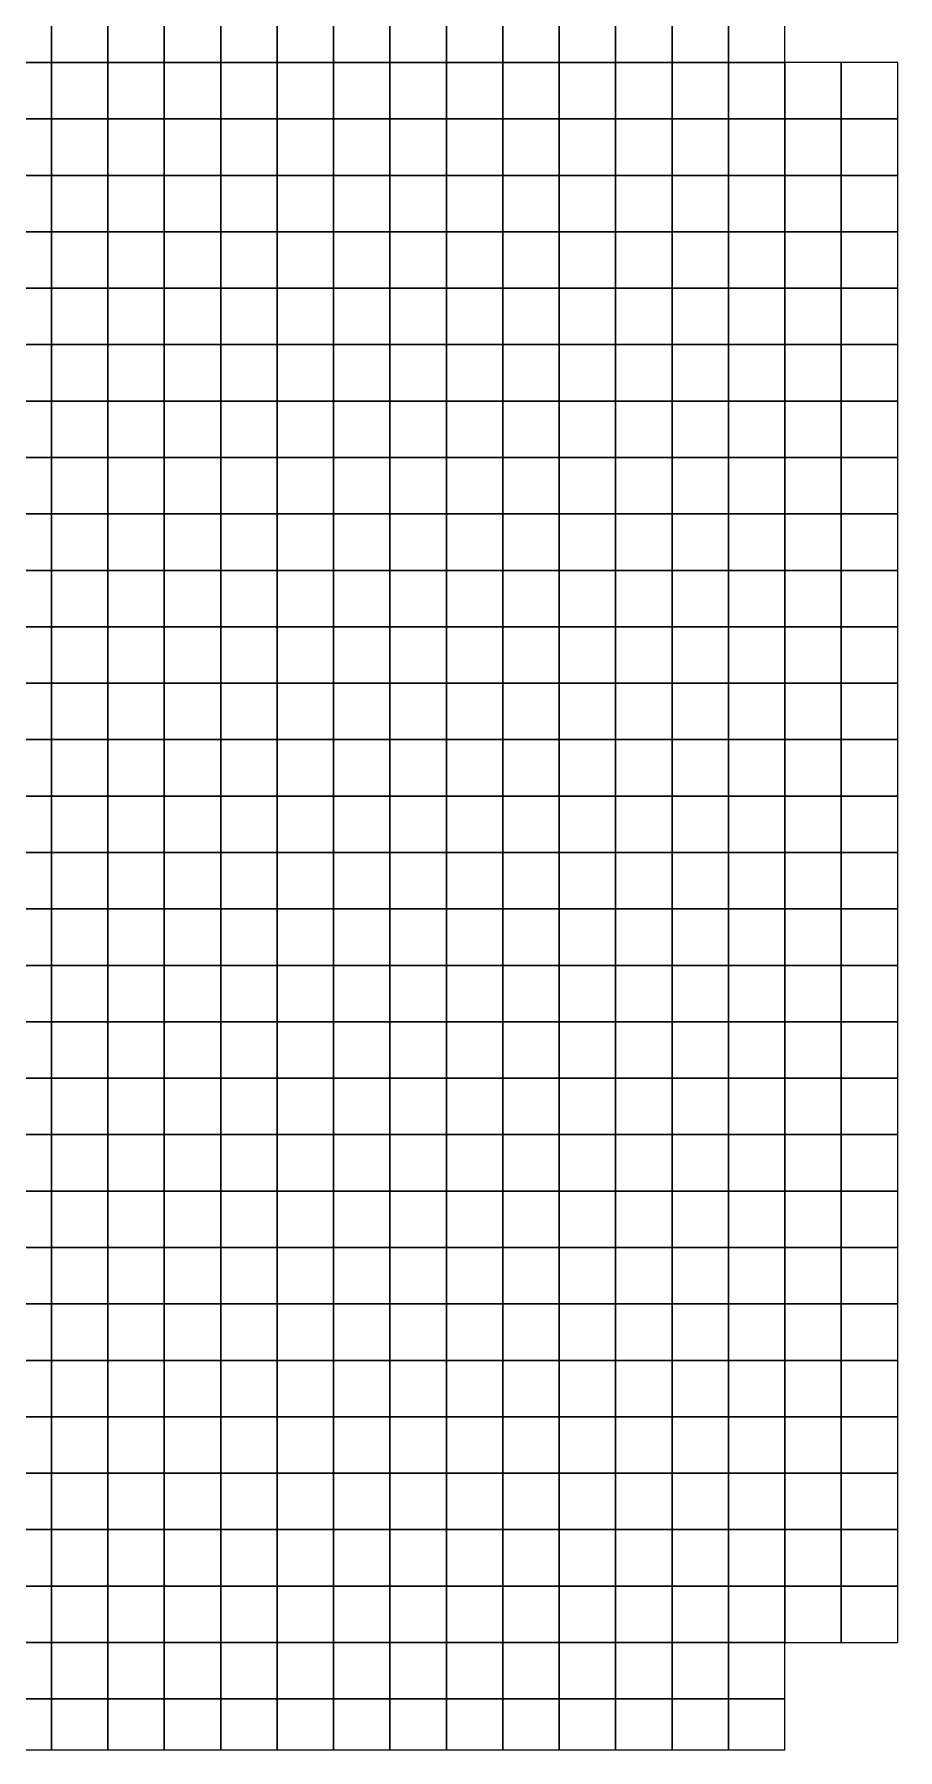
# Model space of a CAD drawing. Extents: x -2.8 to 74.5, y -0.2 to 18.4.
# Drawn here: x 33.11 to 36.17, y -0.18 to 5.9 of the extents above; entities that cross this region are included whole.
import ezdxf

# ---------------------------------------------------------------- set-up
doc = ezdxf.new("R2010")
doc.units = 0
doc.header["$MEASUREMENT"] = 0
doc.layers.add('layer_elements', color=7, linetype='Continuous')

msp = doc.modelspace()

# ---------------------------------------------------------------- linework, layer by layer
at = {"layer": 'layer_elements', "color": 171, "true_color": 0x8080ff}
for points in [[(32.97, 5.8), (33.17, 5.8), (33.17, 6), (32.97, 6)], [(33.17, 5.8), (33.37, 5.8), (33.37, 6), (33.17, 6)], [(33.37, 5.8), (33.57, 5.8), (33.57, 6), (33.37, 6)], [(33.57, 5.8), (33.77, 5.8), (33.77, 6), (33.57, 6)], [(33.77, 5.8), (33.97, 5.8), (33.97, 6), (33.77, 6)], [(33.97, 5.8), (34.17, 5.8), (34.17, 6), (33.97, 6)], [(34.17, 5.8), (34.37, 5.8), (34.37, 6), (34.17, 6)], [(34.37, 5.8), (34.57, 5.8), (34.57, 6), (34.37, 6)], [(34.57, 5.8), (34.77, 5.8), (34.77, 6), (34.57, 6)], [(34.77, 5.8), (34.97, 5.8), (34.97, 6), (34.77, 6)], [(34.97, 5.8), (35.17, 5.8), (35.17, 6), (34.97, 6)], [(35.17, 5.8), (35.37, 5.8), (35.37, 6), (35.17, 6)], [(35.37, 5.8), (35.57, 5.8), (35.57, 6), (35.37, 6)], [(35.57, 5.8), (35.77, 5.8), (35.77, 6), (35.57, 6)], [(32.97, 5.6), (33.17, 5.6), (33.17, 5.8), (32.97, 5.8)], [(33.17, 5.6), (33.37, 5.6), (33.37, 5.8), (33.17, 5.8)], [(33.37, 5.6), (33.57, 5.6), (33.57, 5.8), (33.37, 5.8)], [(33.57, 5.6), (33.77, 5.6), (33.77, 5.8), (33.57, 5.8)], [(33.77, 5.6), (33.97, 5.6), (33.97, 5.8), (33.77, 5.8)], [(33.97, 5.6), (34.17, 5.6), (34.17, 5.8), (33.97, 5.8)], [(34.17, 5.6), (34.37, 5.6), (34.37, 5.8), (34.17, 5.8)], [(34.37, 5.6), (34.57, 5.6), (34.57, 5.8), (34.37, 5.8)], [(34.57, 5.6), (34.77, 5.6), (34.77, 5.8), (34.57, 5.8)], [(34.77, 5.6), (34.97, 5.6), (34.97, 5.8), (34.77, 5.8)], [(34.97, 5.6), (35.17, 5.6), (35.17, 5.8), (34.97, 5.8)], [(35.17, 5.6), (35.37, 5.6), (35.37, 5.8), (35.17, 5.8)], [(35.37, 5.6), (35.57, 5.6), (35.57, 5.8), (35.37, 5.8)], [(35.57, 5.6), (35.77, 5.6), (35.77, 5.8), (35.57, 5.8)], [(35.77, 5.6), (35.97, 5.6), (35.97, 5.8), (35.77, 5.8)], [(35.97, 5.6), (36.17, 5.6), (36.17, 5.8), (35.97, 5.8)], [(32.97, 5.4), (33.17, 5.4), (33.17, 5.6), (32.97, 5.6)], [(33.17, 5.4), (33.37, 5.4), (33.37, 5.6), (33.17, 5.6)], [(33.37, 5.4), (33.57, 5.4), (33.57, 5.6), (33.37, 5.6)], [(33.57, 5.4), (33.77, 5.4), (33.77, 5.6), (33.57, 5.6)], [(33.77, 5.4), (33.97, 5.4), (33.97, 5.6), (33.77, 5.6)], [(33.97, 5.4), (34.17, 5.4), (34.17, 5.6), (33.97, 5.6)], [(34.17, 5.4), (34.37, 5.4), (34.37, 5.6), (34.17, 5.6)], [(34.37, 5.4), (34.57, 5.4), (34.57, 5.6), (34.37, 5.6)], [(34.57, 5.4), (34.77, 5.4), (34.77, 5.6), (34.57, 5.6)], [(34.77, 5.4), (34.97, 5.4), (34.97, 5.6), (34.77, 5.6)], [(34.97, 5.4), (35.17, 5.4), (35.17, 5.6), (34.97, 5.6)], [(35.17, 5.4), (35.37, 5.4), (35.37, 5.6), (35.17, 5.6)], [(35.37, 5.4), (35.57, 5.4), (35.57, 5.6), (35.37, 5.6)], [(35.57, 5.4), (35.77, 5.4), (35.77, 5.6), (35.57, 5.6)], [(35.77, 5.4), (35.97, 5.4), (35.97, 5.6), (35.77, 5.6)], [(35.97, 5.4), (36.17, 5.4), (36.17, 5.6), (35.97, 5.6)], [(32.97, 5.2), (33.17, 5.2), (33.17, 5.4), (32.97, 5.4)], [(33.17, 5.2), (33.37, 5.2), (33.37, 5.4), (33.17, 5.4)], [(33.37, 5.2), (33.57, 5.2), (33.57, 5.4), (33.37, 5.4)], [(33.57, 5.2), (33.77, 5.2), (33.77, 5.4), (33.57, 5.4)], [(33.77, 5.2), (33.97, 5.2), (33.97, 5.4), (33.77, 5.4)], [(33.97, 5.2), (34.17, 5.2), (34.17, 5.4), (33.97, 5.4)], [(34.17, 5.2), (34.37, 5.2), (34.37, 5.4), (34.17, 5.4)], [(34.37, 5.2), (34.57, 5.2), (34.57, 5.4), (34.37, 5.4)], [(34.57, 5.2), (34.77, 5.2), (34.77, 5.4), (34.57, 5.4)], [(34.77, 5.2), (34.97, 5.2), (34.97, 5.4), (34.77, 5.4)], [(34.97, 5.2), (35.17, 5.2), (35.17, 5.4), (34.97, 5.4)], [(35.17, 5.2), (35.37, 5.2), (35.37, 5.4), (35.17, 5.4)], [(35.37, 5.2), (35.57, 5.2), (35.57, 5.4), (35.37, 5.4)], [(35.57, 5.2), (35.77, 5.2), (35.77, 5.4), (35.57, 5.4)], [(35.77, 5.2), (35.97, 5.2), (35.97, 5.4), (35.77, 5.4)], [(35.97, 5.2), (36.17, 5.2), (36.17, 5.4), (35.97, 5.4)], [(32.97, 5), (33.17, 5), (33.17, 5.2), (32.97, 5.2)], [(33.17, 5), (33.37, 5), (33.37, 5.2), (33.17, 5.2)], [(33.37, 5), (33.57, 5), (33.57, 5.2), (33.37, 5.2)], [(33.57, 5), (33.77, 5), (33.77, 5.2), (33.57, 5.2)], [(33.77, 5), (33.97, 5), (33.97, 5.2), (33.77, 5.2)], [(33.97, 5), (34.17, 5), (34.17, 5.2), (33.97, 5.2)], [(34.17, 5), (34.37, 5), (34.37, 5.2), (34.17, 5.2)], [(34.37, 5), (34.57, 5), (34.57, 5.2), (34.37, 5.2)], [(34.57, 5), (34.77, 5), (34.77, 5.2), (34.57, 5.2)], [(34.77, 5), (34.97, 5), (34.97, 5.2), (34.77, 5.2)], [(34.97, 5), (35.17, 5), (35.17, 5.2), (34.97, 5.2)], [(35.17, 5), (35.37, 5), (35.37, 5.2), (35.17, 5.2)], [(35.37, 5), (35.57, 5), (35.57, 5.2), (35.37, 5.2)], [(35.57, 5), (35.77, 5), (35.77, 5.2), (35.57, 5.2)], [(35.77, 5), (35.97, 5), (35.97, 5.2), (35.77, 5.2)], [(35.97, 5), (36.17, 5), (36.17, 5.2), (35.97, 5.2)], [(32.97, 4.8), (33.17, 4.8), (33.17, 5), (32.97, 5)], [(33.17, 4.8), (33.37, 4.8), (33.37, 5), (33.17, 5)], [(33.37, 4.8), (33.57, 4.8), (33.57, 5), (33.37, 5)], [(33.57, 4.8), (33.77, 4.8), (33.77, 5), (33.57, 5)], [(33.77, 4.8), (33.97, 4.8), (33.97, 5), (33.77, 5)], [(33.97, 4.8), (34.17, 4.8), (34.17, 5), (33.97, 5)], [(34.17, 4.8), (34.37, 4.8), (34.37, 5), (34.17, 5)], [(34.37, 4.8), (34.57, 4.8), (34.57, 5), (34.37, 5)], [(34.57, 4.8), (34.77, 4.8), (34.77, 5), (34.57, 5)], [(34.77, 4.8), (34.97, 4.8), (34.97, 5), (34.77, 5)], [(34.97, 4.8), (35.17, 4.8), (35.17, 5), (34.97, 5)], [(35.17, 4.8), (35.37, 4.8), (35.37, 5), (35.17, 5)], [(35.37, 4.8), (35.57, 4.8), (35.57, 5), (35.37, 5)], [(35.57, 4.8), (35.77, 4.8), (35.77, 5), (35.57, 5)], [(35.77, 4.8), (35.97, 4.8), (35.97, 5), (35.77, 5)], [(35.97, 4.8), (36.17, 4.8), (36.17, 5), (35.97, 5)], [(32.97, 4.6), (33.17, 4.6), (33.17, 4.8), (32.97, 4.8)], [(33.17, 4.6), (33.37, 4.6), (33.37, 4.8), (33.17, 4.8)], [(33.37, 4.6), (33.57, 4.6), (33.57, 4.8), (33.37, 4.8)], [(33.57, 4.6), (33.77, 4.6), (33.77, 4.8), (33.57, 4.8)], [(33.77, 4.6), (33.97, 4.6), (33.97, 4.8), (33.77, 4.8)], [(33.97, 4.6), (34.17, 4.6), (34.17, 4.8), (33.97, 4.8)], [(34.17, 4.6), (34.37, 4.6), (34.37, 4.8), (34.17, 4.8)], [(34.37, 4.6), (34.57, 4.6), (34.57, 4.8), (34.37, 4.8)], [(34.57, 4.6), (34.77, 4.6), (34.77, 4.8), (34.57, 4.8)], [(34.77, 4.6), (34.97, 4.6), (34.97, 4.8), (34.77, 4.8)], [(34.97, 4.6), (35.17, 4.6), (35.17, 4.8), (34.97, 4.8)], [(35.17, 4.6), (35.37, 4.6), (35.37, 4.8), (35.17, 4.8)], [(35.37, 4.6), (35.57, 4.6), (35.57, 4.8), (35.37, 4.8)], [(35.57, 4.6), (35.77, 4.6), (35.77, 4.8), (35.57, 4.8)], [(35.77, 4.6), (35.97, 4.6), (35.97, 4.8), (35.77, 4.8)], [(35.97, 4.6), (36.17, 4.6), (36.17, 4.8), (35.97, 4.8)], [(32.97, 4.4), (33.17, 4.4), (33.17, 4.6), (32.97, 4.6)], [(33.17, 4.4), (33.37, 4.4), (33.37, 4.6), (33.17, 4.6)], [(33.37, 4.4), (33.57, 4.4), (33.57, 4.6), (33.37, 4.6)], [(33.57, 4.4), (33.77, 4.4), (33.77, 4.6), (33.57, 4.6)], [(33.77, 4.4), (33.97, 4.4), (33.97, 4.6), (33.77, 4.6)], [(33.97, 4.4), (34.17, 4.4), (34.17, 4.6), (33.97, 4.6)], [(34.17, 4.4), (34.37, 4.4), (34.37, 4.6), (34.17, 4.6)], [(34.37, 4.4), (34.57, 4.4), (34.57, 4.6), (34.37, 4.6)], [(34.57, 4.4), (34.77, 4.4), (34.77, 4.6), (34.57, 4.6)], [(34.77, 4.4), (34.97, 4.4), (34.97, 4.6), (34.77, 4.6)], [(34.97, 4.4), (35.17, 4.4), (35.17, 4.6), (34.97, 4.6)], [(35.17, 4.4), (35.37, 4.4), (35.37, 4.6), (35.17, 4.6)], [(35.37, 4.4), (35.57, 4.4), (35.57, 4.6), (35.37, 4.6)], [(35.57, 4.4), (35.77, 4.4), (35.77, 4.6), (35.57, 4.6)], [(35.77, 4.4), (35.97, 4.4), (35.97, 4.6), (35.77, 4.6)], [(35.97, 4.4), (36.17, 4.4), (36.17, 4.6), (35.97, 4.6)], [(32.97, 4.2), (33.17, 4.2), (33.17, 4.4), (32.97, 4.4)], [(33.17, 4.2), (33.37, 4.2), (33.37, 4.4), (33.17, 4.4)], [(33.37, 4.2), (33.57, 4.2), (33.57, 4.4), (33.37, 4.4)], [(33.57, 4.2), (33.77, 4.2), (33.77, 4.4), (33.57, 4.4)], [(33.77, 4.2), (33.97, 4.2), (33.97, 4.4), (33.77, 4.4)], [(33.97, 4.2), (34.17, 4.2), (34.17, 4.4), (33.97, 4.4)], [(34.17, 4.2), (34.37, 4.2), (34.37, 4.4), (34.17, 4.4)], [(34.37, 4.2), (34.57, 4.2), (34.57, 4.4), (34.37, 4.4)], [(34.57, 4.2), (34.77, 4.2), (34.77, 4.4), (34.57, 4.4)], [(34.77, 4.2), (34.97, 4.2), (34.97, 4.4), (34.77, 4.4)], [(34.97, 4.2), (35.17, 4.2), (35.17, 4.4), (34.97, 4.4)], [(35.17, 4.2), (35.37, 4.2), (35.37, 4.4), (35.17, 4.4)], [(35.37, 4.2), (35.57, 4.2), (35.57, 4.4), (35.37, 4.4)], [(35.57, 4.2), (35.77, 4.2), (35.77, 4.4), (35.57, 4.4)], [(35.77, 4.2), (35.97, 4.2), (35.97, 4.4), (35.77, 4.4)], [(35.97, 4.2), (36.17, 4.2), (36.17, 4.4), (35.97, 4.4)], [(32.97, 4), (33.17, 4), (33.17, 4.2), (32.97, 4.2)], [(33.17, 4), (33.37, 4), (33.37, 4.2), (33.17, 4.2)], [(33.37, 4), (33.57, 4), (33.57, 4.2), (33.37, 4.2)], [(33.57, 4), (33.77, 4), (33.77, 4.2), (33.57, 4.2)], [(33.77, 4), (33.97, 4), (33.97, 4.2), (33.77, 4.2)], [(33.97, 4), (34.17, 4), (34.17, 4.2), (33.97, 4.2)], [(34.17, 4), (34.37, 4), (34.37, 4.2), (34.17, 4.2)], [(34.37, 4), (34.57, 4), (34.57, 4.2), (34.37, 4.2)], [(34.57, 4), (34.77, 4), (34.77, 4.2), (34.57, 4.2)], [(34.77, 4), (34.97, 4), (34.97, 4.2), (34.77, 4.2)], [(34.97, 4), (35.17, 4), (35.17, 4.2), (34.97, 4.2)], [(35.17, 4), (35.37, 4), (35.37, 4.2), (35.17, 4.2)], [(35.37, 4), (35.57, 4), (35.57, 4.2), (35.37, 4.2)], [(35.57, 4), (35.77, 4), (35.77, 4.2), (35.57, 4.2)], [(35.77, 4), (35.97, 4), (35.97, 4.2), (35.77, 4.2)], [(35.97, 4), (36.17, 4), (36.17, 4.2), (35.97, 4.2)], [(32.97, 3.8), (33.17, 3.8), (33.17, 4), (32.97, 4)], [(33.17, 3.8), (33.37, 3.8), (33.37, 4), (33.17, 4)], [(33.37, 3.8), (33.57, 3.8), (33.57, 4), (33.37, 4)], [(33.57, 3.8), (33.77, 3.8), (33.77, 4), (33.57, 4)], [(33.77, 3.8), (33.97, 3.8), (33.97, 4), (33.77, 4)], [(33.97, 3.8), (34.17, 3.8), (34.17, 4), (33.97, 4)], [(34.17, 3.8), (34.37, 3.8), (34.37, 4), (34.17, 4)], [(34.37, 3.8), (34.57, 3.8), (34.57, 4), (34.37, 4)], [(34.57, 3.8), (34.77, 3.8), (34.77, 4), (34.57, 4)], [(34.77, 3.8), (34.97, 3.8), (34.97, 4), (34.77, 4)], [(34.97, 3.8), (35.17, 3.8), (35.17, 4), (34.97, 4)], [(35.17, 3.8), (35.37, 3.8), (35.37, 4), (35.17, 4)], [(35.37, 3.8), (35.57, 3.8), (35.57, 4), (35.37, 4)], [(35.57, 3.8), (35.77, 3.8), (35.77, 4), (35.57, 4)], [(35.77, 3.8), (35.97, 3.8), (35.97, 4), (35.77, 4)], [(35.97, 3.8), (36.17, 3.8), (36.17, 4), (35.97, 4)], [(32.97, 3.6), (33.17, 3.6), (33.17, 3.8), (32.97, 3.8)], [(33.17, 3.6), (33.37, 3.6), (33.37, 3.8), (33.17, 3.8)], [(33.37, 3.6), (33.57, 3.6), (33.57, 3.8), (33.37, 3.8)], [(33.57, 3.6), (33.77, 3.6), (33.77, 3.8), (33.57, 3.8)], [(33.77, 3.6), (33.97, 3.6), (33.97, 3.8), (33.77, 3.8)], [(33.97, 3.6), (34.17, 3.6), (34.17, 3.8), (33.97, 3.8)], [(34.17, 3.6), (34.37, 3.6), (34.37, 3.8), (34.17, 3.8)], [(34.37, 3.6), (34.57, 3.6), (34.57, 3.8), (34.37, 3.8)], [(34.57, 3.6), (34.77, 3.6), (34.77, 3.8), (34.57, 3.8)], [(34.77, 3.6), (34.97, 3.6), (34.97, 3.8), (34.77, 3.8)], [(34.97, 3.6), (35.17, 3.6), (35.17, 3.8), (34.97, 3.8)], [(35.17, 3.6), (35.37, 3.6), (35.37, 3.8), (35.17, 3.8)], [(35.37, 3.6), (35.57, 3.6), (35.57, 3.8), (35.37, 3.8)], [(35.57, 3.6), (35.77, 3.6), (35.77, 3.8), (35.57, 3.8)], [(35.77, 3.6), (35.97, 3.6), (35.97, 3.8), (35.77, 3.8)], [(35.97, 3.6), (36.17, 3.6), (36.17, 3.8), (35.97, 3.8)], [(32.97, 3.4), (33.17, 3.4), (33.17, 3.6), (32.97, 3.6)], [(33.17, 3.4), (33.37, 3.4), (33.37, 3.6), (33.17, 3.6)], [(33.37, 3.4), (33.57, 3.4), (33.57, 3.6), (33.37, 3.6)], [(33.57, 3.4), (33.77, 3.4), (33.77, 3.6), (33.57, 3.6)], [(33.77, 3.4), (33.97, 3.4), (33.97, 3.6), (33.77, 3.6)], [(33.97, 3.4), (34.17, 3.4), (34.17, 3.6), (33.97, 3.6)], [(34.17, 3.4), (34.37, 3.4), (34.37, 3.6), (34.17, 3.6)], [(34.37, 3.4), (34.57, 3.4), (34.57, 3.6), (34.37, 3.6)], [(34.57, 3.4), (34.77, 3.4), (34.77, 3.6), (34.57, 3.6)], [(34.77, 3.4), (34.97, 3.4), (34.97, 3.6), (34.77, 3.6)], [(34.97, 3.4), (35.17, 3.4), (35.17, 3.6), (34.97, 3.6)], [(35.17, 3.4), (35.37, 3.4), (35.37, 3.6), (35.17, 3.6)], [(35.37, 3.4), (35.57, 3.4), (35.57, 3.6), (35.37, 3.6)], [(35.57, 3.4), (35.77, 3.4), (35.77, 3.6), (35.57, 3.6)], [(35.77, 3.4), (35.97, 3.4), (35.97, 3.6), (35.77, 3.6)], [(35.97, 3.4), (36.17, 3.4), (36.17, 3.6), (35.97, 3.6)], [(32.97, 3.2), (33.17, 3.2), (33.17, 3.4), (32.97, 3.4)], [(33.17, 3.2), (33.37, 3.2), (33.37, 3.4), (33.17, 3.4)], [(33.37, 3.2), (33.57, 3.2), (33.57, 3.4), (33.37, 3.4)], [(33.57, 3.2), (33.77, 3.2), (33.77, 3.4), (33.57, 3.4)], [(33.77, 3.2), (33.97, 3.2), (33.97, 3.4), (33.77, 3.4)], [(33.97, 3.2), (34.17, 3.2), (34.17, 3.4), (33.97, 3.4)], [(34.17, 3.2), (34.37, 3.2), (34.37, 3.4), (34.17, 3.4)], [(34.37, 3.2), (34.57, 3.2), (34.57, 3.4), (34.37, 3.4)], [(34.57, 3.2), (34.77, 3.2), (34.77, 3.4), (34.57, 3.4)], [(34.77, 3.2), (34.97, 3.2), (34.97, 3.4), (34.77, 3.4)], [(34.97, 3.2), (35.17, 3.2), (35.17, 3.4), (34.97, 3.4)], [(35.17, 3.2), (35.37, 3.2), (35.37, 3.4), (35.17, 3.4)], [(35.37, 3.2), (35.57, 3.2), (35.57, 3.4), (35.37, 3.4)], [(35.57, 3.2), (35.77, 3.2), (35.77, 3.4), (35.57, 3.4)], [(35.77, 3.2), (35.97, 3.2), (35.97, 3.4), (35.77, 3.4)], [(35.97, 3.2), (36.17, 3.2), (36.17, 3.4), (35.97, 3.4)], [(32.97, 3), (33.17, 3), (33.17, 3.2), (32.97, 3.2)], [(33.17, 3), (33.37, 3), (33.37, 3.2), (33.17, 3.2)], [(33.37, 3), (33.57, 3), (33.57, 3.2), (33.37, 3.2)], [(33.57, 3), (33.77, 3), (33.77, 3.2), (33.57, 3.2)], [(33.77, 3), (33.97, 3), (33.97, 3.2), (33.77, 3.2)], [(33.97, 3), (34.17, 3), (34.17, 3.2), (33.97, 3.2)], [(34.17, 3), (34.37, 3), (34.37, 3.2), (34.17, 3.2)], [(34.37, 3), (34.57, 3), (34.57, 3.2), (34.37, 3.2)], [(34.57, 3), (34.77, 3), (34.77, 3.2), (34.57, 3.2)], [(34.77, 3), (34.97, 3), (34.97, 3.2), (34.77, 3.2)], [(34.97, 3), (35.17, 3), (35.17, 3.2), (34.97, 3.2)], [(35.17, 3), (35.37, 3), (35.37, 3.2), (35.17, 3.2)], [(35.37, 3), (35.57, 3), (35.57, 3.2), (35.37, 3.2)], [(35.57, 3), (35.77, 3), (35.77, 3.2), (35.57, 3.2)], [(35.77, 3), (35.97, 3), (35.97, 3.2), (35.77, 3.2)], [(35.97, 3), (36.17, 3), (36.17, 3.2), (35.97, 3.2)], [(32.97, 2.8), (33.17, 2.8), (33.17, 3), (32.97, 3)], [(33.17, 2.8), (33.37, 2.8), (33.37, 3), (33.17, 3)], [(33.37, 2.8), (33.57, 2.8), (33.57, 3), (33.37, 3)], [(33.57, 2.8), (33.77, 2.8), (33.77, 3), (33.57, 3)], [(33.77, 2.8), (33.97, 2.8), (33.97, 3), (33.77, 3)], [(33.97, 2.8), (34.17, 2.8), (34.17, 3), (33.97, 3)], [(34.17, 2.8), (34.37, 2.8), (34.37, 3), (34.17, 3)], [(34.37, 2.8), (34.57, 2.8), (34.57, 3), (34.37, 3)], [(34.57, 2.8), (34.77, 2.8), (34.77, 3), (34.57, 3)], [(34.77, 2.8), (34.97, 2.8), (34.97, 3), (34.77, 3)], [(34.97, 2.8), (35.17, 2.8), (35.17, 3), (34.97, 3)], [(35.17, 2.8), (35.37, 2.8), (35.37, 3), (35.17, 3)], [(35.37, 2.8), (35.57, 2.8), (35.57, 3), (35.37, 3)], [(35.57, 2.8), (35.77, 2.8), (35.77, 3), (35.57, 3)], [(35.77, 2.8), (35.97, 2.8), (35.97, 3), (35.77, 3)], [(35.97, 2.8), (36.17, 2.8), (36.17, 3), (35.97, 3)], [(32.97, 2.6), (33.17, 2.6), (33.17, 2.8), (32.97, 2.8)], [(33.17, 2.6), (33.37, 2.6), (33.37, 2.8), (33.17, 2.8)], [(33.37, 2.6), (33.57, 2.6), (33.57, 2.8), (33.37, 2.8)], [(33.57, 2.6), (33.77, 2.6), (33.77, 2.8), (33.57, 2.8)], [(33.77, 2.6), (33.97, 2.6), (33.97, 2.8), (33.77, 2.8)], [(33.97, 2.6), (34.17, 2.6), (34.17, 2.8), (33.97, 2.8)], [(34.17, 2.6), (34.37, 2.6), (34.37, 2.8), (34.17, 2.8)], [(34.37, 2.6), (34.57, 2.6), (34.57, 2.8), (34.37, 2.8)], [(34.57, 2.6), (34.77, 2.6), (34.77, 2.8), (34.57, 2.8)], [(34.77, 2.6), (34.97, 2.6), (34.97, 2.8), (34.77, 2.8)], [(34.97, 2.6), (35.17, 2.6), (35.17, 2.8), (34.97, 2.8)], [(35.17, 2.6), (35.37, 2.6), (35.37, 2.8), (35.17, 2.8)], [(35.37, 2.6), (35.57, 2.6), (35.57, 2.8), (35.37, 2.8)], [(35.57, 2.6), (35.77, 2.6), (35.77, 2.8), (35.57, 2.8)], [(35.77, 2.6), (35.97, 2.6), (35.97, 2.8), (35.77, 2.8)], [(35.97, 2.6), (36.17, 2.6), (36.17, 2.8), (35.97, 2.8)], [(32.97, 2.4), (33.17, 2.4), (33.17, 2.6), (32.97, 2.6)], [(33.17, 2.4), (33.37, 2.4), (33.37, 2.6), (33.17, 2.6)], [(33.37, 2.4), (33.57, 2.4), (33.57, 2.6), (33.37, 2.6)], [(33.57, 2.4), (33.77, 2.4), (33.77, 2.6), (33.57, 2.6)], [(33.77, 2.4), (33.97, 2.4), (33.97, 2.6), (33.77, 2.6)], [(33.97, 2.4), (34.17, 2.4), (34.17, 2.6), (33.97, 2.6)], [(34.17, 2.4), (34.37, 2.4), (34.37, 2.6), (34.17, 2.6)], [(34.37, 2.4), (34.57, 2.4), (34.57, 2.6), (34.37, 2.6)], [(34.57, 2.4), (34.77, 2.4), (34.77, 2.6), (34.57, 2.6)], [(34.77, 2.4), (34.97, 2.4), (34.97, 2.6), (34.77, 2.6)], [(34.97, 2.4), (35.17, 2.4), (35.17, 2.6), (34.97, 2.6)], [(35.17, 2.4), (35.37, 2.4), (35.37, 2.6), (35.17, 2.6)], [(35.37, 2.4), (35.57, 2.4), (35.57, 2.6), (35.37, 2.6)], [(35.57, 2.4), (35.77, 2.4), (35.77, 2.6), (35.57, 2.6)], [(35.77, 2.4), (35.97, 2.4), (35.97, 2.6), (35.77, 2.6)], [(35.97, 2.4), (36.17, 2.4), (36.17, 2.6), (35.97, 2.6)], [(32.97, 2.2), (33.17, 2.2), (33.17, 2.4), (32.97, 2.4)], [(33.17, 2.2), (33.37, 2.2), (33.37, 2.4), (33.17, 2.4)], [(33.37, 2.2), (33.57, 2.2), (33.57, 2.4), (33.37, 2.4)], [(33.57, 2.2), (33.77, 2.2), (33.77, 2.4), (33.57, 2.4)], [(33.77, 2.2), (33.97, 2.2), (33.97, 2.4), (33.77, 2.4)], [(33.97, 2.2), (34.17, 2.2), (34.17, 2.4), (33.97, 2.4)], [(34.17, 2.2), (34.37, 2.2), (34.37, 2.4), (34.17, 2.4)], [(34.37, 2.2), (34.57, 2.2), (34.57, 2.4), (34.37, 2.4)], [(34.57, 2.2), (34.77, 2.2), (34.77, 2.4), (34.57, 2.4)], [(34.77, 2.2), (34.97, 2.2), (34.97, 2.4), (34.77, 2.4)], [(34.97, 2.2), (35.17, 2.2), (35.17, 2.4), (34.97, 2.4)], [(35.17, 2.2), (35.37, 2.2), (35.37, 2.4), (35.17, 2.4)], [(35.37, 2.2), (35.57, 2.2), (35.57, 2.4), (35.37, 2.4)], [(35.57, 2.2), (35.77, 2.2), (35.77, 2.4), (35.57, 2.4)], [(35.77, 2.2), (35.97, 2.2), (35.97, 2.4), (35.77, 2.4)], [(35.97, 2.2), (36.17, 2.2), (36.17, 2.4), (35.97, 2.4)], [(32.97, 2), (33.17, 2), (33.17, 2.2), (32.97, 2.2)], [(33.17, 2), (33.37, 2), (33.37, 2.2), (33.17, 2.2)], [(33.37, 2), (33.57, 2), (33.57, 2.2), (33.37, 2.2)], [(33.57, 2), (33.77, 2), (33.77, 2.2), (33.57, 2.2)], [(33.77, 2), (33.97, 2), (33.97, 2.2), (33.77, 2.2)], [(33.97, 2), (34.17, 2), (34.17, 2.2), (33.97, 2.2)], [(34.17, 2), (34.37, 2), (34.37, 2.2), (34.17, 2.2)], [(34.37, 2), (34.57, 2), (34.57, 2.2), (34.37, 2.2)], [(34.57, 2), (34.77, 2), (34.77, 2.2), (34.57, 2.2)], [(34.77, 2), (34.97, 2), (34.97, 2.2), (34.77, 2.2)], [(34.97, 2), (35.17, 2), (35.17, 2.2), (34.97, 2.2)], [(35.17, 2), (35.37, 2), (35.37, 2.2), (35.17, 2.2)], [(35.37, 2), (35.57, 2), (35.57, 2.2), (35.37, 2.2)], [(35.57, 2), (35.77, 2), (35.77, 2.2), (35.57, 2.2)], [(35.77, 2), (35.97, 2), (35.97, 2.2), (35.77, 2.2)], [(35.97, 2), (36.17, 2), (36.17, 2.2), (35.97, 2.2)], [(32.97, 1.8), (33.17, 1.8), (33.17, 2), (32.97, 2)], [(33.17, 1.8), (33.37, 1.8), (33.37, 2), (33.17, 2)], [(33.37, 1.8), (33.57, 1.8), (33.57, 2), (33.37, 2)], [(33.57, 1.8), (33.77, 1.8), (33.77, 2), (33.57, 2)], [(33.77, 1.8), (33.97, 1.8), (33.97, 2), (33.77, 2)], [(33.97, 1.8), (34.17, 1.8), (34.17, 2), (33.97, 2)], [(34.17, 1.8), (34.37, 1.8), (34.37, 2), (34.17, 2)], [(34.37, 1.8), (34.57, 1.8), (34.57, 2), (34.37, 2)], [(34.57, 1.8), (34.77, 1.8), (34.77, 2), (34.57, 2)], [(34.77, 1.8), (34.97, 1.8), (34.97, 2), (34.77, 2)], [(34.97, 1.8), (35.17, 1.8), (35.17, 2), (34.97, 2)], [(35.17, 1.8), (35.37, 1.8), (35.37, 2), (35.17, 2)], [(35.37, 1.8), (35.57, 1.8), (35.57, 2), (35.37, 2)], [(35.57, 1.8), (35.77, 1.8), (35.77, 2), (35.57, 2)], [(35.77, 1.8), (35.97, 1.8), (35.97, 2), (35.77, 2)], [(35.97, 1.8), (36.17, 1.8), (36.17, 2), (35.97, 2)], [(32.97, 1.6), (33.17, 1.6), (33.17, 1.8), (32.97, 1.8)], [(33.17, 1.6), (33.37, 1.6), (33.37, 1.8), (33.17, 1.8)], [(33.37, 1.6), (33.57, 1.6), (33.57, 1.8), (33.37, 1.8)], [(33.57, 1.6), (33.77, 1.6), (33.77, 1.8), (33.57, 1.8)], [(33.77, 1.6), (33.97, 1.6), (33.97, 1.8), (33.77, 1.8)], [(33.97, 1.6), (34.17, 1.6), (34.17, 1.8), (33.97, 1.8)], [(34.17, 1.6), (34.37, 1.6), (34.37, 1.8), (34.17, 1.8)], [(34.37, 1.6), (34.57, 1.6), (34.57, 1.8), (34.37, 1.8)], [(34.57, 1.6), (34.77, 1.6), (34.77, 1.8), (34.57, 1.8)], [(34.77, 1.6), (34.97, 1.6), (34.97, 1.8), (34.77, 1.8)], [(34.97, 1.6), (35.17, 1.6), (35.17, 1.8), (34.97, 1.8)], [(35.17, 1.6), (35.37, 1.6), (35.37, 1.8), (35.17, 1.8)], [(35.37, 1.6), (35.57, 1.6), (35.57, 1.8), (35.37, 1.8)], [(35.57, 1.6), (35.77, 1.6), (35.77, 1.8), (35.57, 1.8)], [(35.77, 1.6), (35.97, 1.6), (35.97, 1.8), (35.77, 1.8)], [(35.97, 1.6), (36.17, 1.6), (36.17, 1.8), (35.97, 1.8)], [(32.97, 1.4), (33.17, 1.4), (33.17, 1.6), (32.97, 1.6)], [(33.17, 1.4), (33.37, 1.4), (33.37, 1.6), (33.17, 1.6)], [(33.37, 1.4), (33.57, 1.4), (33.57, 1.6), (33.37, 1.6)], [(33.57, 1.4), (33.77, 1.4), (33.77, 1.6), (33.57, 1.6)], [(33.77, 1.4), (33.97, 1.4), (33.97, 1.6), (33.77, 1.6)], [(33.97, 1.4), (34.17, 1.4), (34.17, 1.6), (33.97, 1.6)], [(34.17, 1.4), (34.37, 1.4), (34.37, 1.6), (34.17, 1.6)], [(34.37, 1.4), (34.57, 1.4), (34.57, 1.6), (34.37, 1.6)], [(34.57, 1.4), (34.77, 1.4), (34.77, 1.6), (34.57, 1.6)], [(34.77, 1.4), (34.97, 1.4), (34.97, 1.6), (34.77, 1.6)], [(34.97, 1.4), (35.17, 1.4), (35.17, 1.6), (34.97, 1.6)], [(35.17, 1.4), (35.37, 1.4), (35.37, 1.6), (35.17, 1.6)], [(35.37, 1.4), (35.57, 1.4), (35.57, 1.6), (35.37, 1.6)], [(35.57, 1.4), (35.77, 1.4), (35.77, 1.6), (35.57, 1.6)], [(35.77, 1.4), (35.97, 1.4), (35.97, 1.6), (35.77, 1.6)], [(35.97, 1.4), (36.17, 1.4), (36.17, 1.6), (35.97, 1.6)], [(32.97, 1.2), (33.17, 1.2), (33.17, 1.4), (32.97, 1.4)], [(33.17, 1.2), (33.37, 1.2), (33.37, 1.4), (33.17, 1.4)], [(33.37, 1.2), (33.57, 1.2), (33.57, 1.4), (33.37, 1.4)], [(33.57, 1.2), (33.77, 1.2), (33.77, 1.4), (33.57, 1.4)], [(33.77, 1.2), (33.97, 1.2), (33.97, 1.4), (33.77, 1.4)], [(33.97, 1.2), (34.17, 1.2), (34.17, 1.4), (33.97, 1.4)], [(34.17, 1.2), (34.37, 1.2), (34.37, 1.4), (34.17, 1.4)], [(34.37, 1.2), (34.57, 1.2), (34.57, 1.4), (34.37, 1.4)], [(34.57, 1.2), (34.77, 1.2), (34.77, 1.4), (34.57, 1.4)], [(34.77, 1.2), (34.97, 1.2), (34.97, 1.4), (34.77, 1.4)], [(34.97, 1.2), (35.17, 1.2), (35.17, 1.4), (34.97, 1.4)], [(35.17, 1.2), (35.37, 1.2), (35.37, 1.4), (35.17, 1.4)], [(35.37, 1.2), (35.57, 1.2), (35.57, 1.4), (35.37, 1.4)], [(35.57, 1.2), (35.77, 1.2), (35.77, 1.4), (35.57, 1.4)], [(35.77, 1.2), (35.97, 1.2), (35.97, 1.4), (35.77, 1.4)], [(35.97, 1.2), (36.17, 1.2), (36.17, 1.4), (35.97, 1.4)], [(32.97, 1), (33.17, 1), (33.17, 1.2), (32.97, 1.2)], [(33.17, 1), (33.37, 1), (33.37, 1.2), (33.17, 1.2)], [(33.37, 1), (33.57, 1), (33.57, 1.2), (33.37, 1.2)], [(33.57, 1), (33.77, 1), (33.77, 1.2), (33.57, 1.2)], [(33.77, 1), (33.97, 1), (33.97, 1.2), (33.77, 1.2)], [(33.97, 1), (34.17, 1), (34.17, 1.2), (33.97, 1.2)], [(34.17, 1), (34.37, 1), (34.37, 1.2), (34.17, 1.2)], [(34.37, 1), (34.57, 1), (34.57, 1.2), (34.37, 1.2)], [(34.57, 1), (34.77, 1), (34.77, 1.2), (34.57, 1.2)], [(34.77, 1), (34.97, 1), (34.97, 1.2), (34.77, 1.2)], [(34.97, 1), (35.17, 1), (35.17, 1.2), (34.97, 1.2)], [(35.17, 1), (35.37, 1), (35.37, 1.2), (35.17, 1.2)], [(35.37, 1), (35.57, 1), (35.57, 1.2), (35.37, 1.2)], [(35.57, 1), (35.77, 1), (35.77, 1.2), (35.57, 1.2)], [(35.77, 1), (35.97, 1), (35.97, 1.2), (35.77, 1.2)], [(35.97, 1), (36.17, 1), (36.17, 1.2), (35.97, 1.2)], [(32.97, 0.8), (33.17, 0.8), (33.17, 1), (32.97, 1)], [(33.17, 0.8), (33.37, 0.8), (33.37, 1), (33.17, 1)], [(33.37, 0.8), (33.57, 0.8), (33.57, 1), (33.37, 1)], [(33.57, 0.8), (33.77, 0.8), (33.77, 1), (33.57, 1)], [(33.77, 0.8), (33.97, 0.8), (33.97, 1), (33.77, 1)], [(33.97, 0.8), (34.17, 0.8), (34.17, 1), (33.97, 1)], [(34.17, 0.8), (34.37, 0.8), (34.37, 1), (34.17, 1)], [(34.37, 0.8), (34.57, 0.8), (34.57, 1), (34.37, 1)], [(34.57, 0.8), (34.77, 0.8), (34.77, 1), (34.57, 1)], [(34.77, 0.8), (34.97, 0.8), (34.97, 1), (34.77, 1)], [(34.97, 0.8), (35.17, 0.8), (35.17, 1), (34.97, 1)], [(35.17, 0.8), (35.37, 0.8), (35.37, 1), (35.17, 1)], [(35.37, 0.8), (35.57, 0.8), (35.57, 1), (35.37, 1)], [(35.57, 0.8), (35.77, 0.8), (35.77, 1), (35.57, 1)], [(35.77, 0.8), (35.97, 0.8), (35.97, 1), (35.77, 1)], [(35.97, 0.8), (36.17, 0.8), (36.17, 1), (35.97, 1)], [(32.97, 0.6), (33.17, 0.6), (33.17, 0.8), (32.97, 0.8)], [(33.17, 0.6), (33.37, 0.6), (33.37, 0.8), (33.17, 0.8)], [(33.37, 0.6), (33.57, 0.6), (33.57, 0.8), (33.37, 0.8)], [(33.57, 0.6), (33.77, 0.6), (33.77, 0.8), (33.57, 0.8)], [(33.77, 0.6), (33.97, 0.6), (33.97, 0.8), (33.77, 0.8)], [(33.97, 0.6), (34.17, 0.6), (34.17, 0.8), (33.97, 0.8)], [(34.17, 0.6), (34.37, 0.6), (34.37, 0.8), (34.17, 0.8)], [(34.37, 0.6), (34.57, 0.6), (34.57, 0.8), (34.37, 0.8)], [(34.57, 0.6), (34.77, 0.6), (34.77, 0.8), (34.57, 0.8)], [(34.77, 0.6), (34.97, 0.6), (34.97, 0.8), (34.77, 0.8)], [(34.97, 0.6), (35.17, 0.6), (35.17, 0.8), (34.97, 0.8)], [(35.17, 0.6), (35.37, 0.6), (35.37, 0.8), (35.17, 0.8)], [(35.37, 0.6), (35.57, 0.6), (35.57, 0.8), (35.37, 0.8)], [(35.57, 0.6), (35.77, 0.6), (35.77, 0.8), (35.57, 0.8)], [(35.77, 0.6), (35.97, 0.6), (35.97, 0.8), (35.77, 0.8)], [(35.97, 0.6), (36.17, 0.6), (36.17, 0.8), (35.97, 0.8)], [(32.97, 0.4), (33.17, 0.4), (33.17, 0.6), (32.97, 0.6)], [(33.17, 0.4), (33.37, 0.4), (33.37, 0.6), (33.17, 0.6)], [(33.37, 0.4), (33.57, 0.4), (33.57, 0.6), (33.37, 0.6)], [(33.57, 0.4), (33.77, 0.4), (33.77, 0.6), (33.57, 0.6)], [(33.77, 0.4), (33.97, 0.4), (33.97, 0.6), (33.77, 0.6)], [(33.97, 0.4), (34.17, 0.4), (34.17, 0.6), (33.97, 0.6)], [(34.17, 0.4), (34.37, 0.4), (34.37, 0.6), (34.17, 0.6)], [(34.37, 0.4), (34.57, 0.4), (34.57, 0.6), (34.37, 0.6)], [(34.57, 0.4), (34.77, 0.4), (34.77, 0.6), (34.57, 0.6)], [(34.77, 0.4), (34.97, 0.4), (34.97, 0.6), (34.77, 0.6)], [(34.97, 0.4), (35.17, 0.4), (35.17, 0.6), (34.97, 0.6)], [(35.17, 0.4), (35.37, 0.4), (35.37, 0.6), (35.17, 0.6)], [(35.37, 0.4), (35.57, 0.4), (35.57, 0.6), (35.37, 0.6)], [(35.57, 0.4), (35.77, 0.4), (35.77, 0.6), (35.57, 0.6)], [(35.77, 0.4), (35.97, 0.4), (35.97, 0.6), (35.77, 0.6)], [(35.97, 0.4), (36.17, 0.4), (36.17, 0.6), (35.97, 0.6)], [(32.97, 0.2), (33.17, 0.2), (33.17, 0.4), (32.97, 0.4)], [(33.17, 0.2), (33.37, 0.2), (33.37, 0.4), (33.17, 0.4)], [(33.37, 0.2), (33.57, 0.2), (33.57, 0.4), (33.37, 0.4)], [(33.57, 0.2), (33.77, 0.2), (33.77, 0.4), (33.57, 0.4)], [(33.77, 0.2), (33.97, 0.2), (33.97, 0.4), (33.77, 0.4)], [(33.97, 0.2), (34.17, 0.2), (34.17, 0.4), (33.97, 0.4)], [(34.17, 0.2), (34.37, 0.2), (34.37, 0.4), (34.17, 0.4)], [(34.37, 0.2), (34.57, 0.2), (34.57, 0.4), (34.37, 0.4)], [(34.57, 0.2), (34.77, 0.2), (34.77, 0.4), (34.57, 0.4)], [(34.77, 0.2), (34.97, 0.2), (34.97, 0.4), (34.77, 0.4)], [(34.97, 0.2), (35.17, 0.2), (35.17, 0.4), (34.97, 0.4)], [(35.17, 0.2), (35.37, 0.2), (35.37, 0.4), (35.17, 0.4)], [(35.37, 0.2), (35.57, 0.2), (35.57, 0.4), (35.37, 0.4)], [(35.57, 0.2), (35.77, 0.2), (35.77, 0.4), (35.57, 0.4)], [(35.77, 0.2), (35.97, 0.2), (35.97, 0.4), (35.77, 0.4)], [(35.97, 0.2), (36.17, 0.2), (36.17, 0.4), (35.97, 0.4)], [(32.97, 0), (33.17, 0), (33.17, 0.2), (32.97, 0.2)], [(33.17, 0), (33.37, 0), (33.37, 0.2), (33.17, 0.2)], [(33.37, 0), (33.57, 0), (33.57, 0.2), (33.37, 0.2)], [(33.57, 0), (33.77, 0), (33.77, 0.2), (33.57, 0.2)], [(33.77, 0), (33.97, 0), (33.97, 0.2), (33.77, 0.2)], [(33.97, 0), (34.17, 0), (34.17, 0.2), (33.97, 0.2)], [(34.17, 0), (34.37, 0), (34.37, 0.2), (34.17, 0.2)], [(34.37, 0), (34.57, 0), (34.57, 0.2), (34.37, 0.2)], [(34.57, 0), (34.77, 0), (34.77, 0.2), (34.57, 0.2)], [(34.77, 0), (34.97, 0), (34.97, 0.2), (34.77, 0.2)], [(34.97, 0), (35.17, 0), (35.17, 0.2), (34.97, 0.2)], [(35.17, 0), (35.37, 0), (35.37, 0.2), (35.17, 0.2)], [(35.37, 0), (35.57, 0), (35.57, 0.2), (35.37, 0.2)], [(35.57, 0), (35.77, 0), (35.77, 0.2), (35.57, 0.2)], [(32.97, -0.18), (33.17, -0.18), (33.17, 0), (32.97, 0)], [(33.17, -0.18), (33.37, -0.18), (33.37, 0), (33.17, 0)], [(33.37, -0.18), (33.57, -0.18), (33.57, 0), (33.37, 0)], [(33.57, -0.18), (33.77, -0.18), (33.77, 0), (33.57, 0)], [(33.77, -0.18), (33.97, -0.18), (33.97, 0), (33.77, 0)], [(33.97, -0.18), (34.17, -0.18), (34.17, 0), (33.97, 0)], [(34.17, -0.18), (34.37, -0.18), (34.37, 0), (34.17, 0)], [(34.37, -0.18), (34.57, -0.18), (34.57, 0), (34.37, 0)], [(34.57, -0.18), (34.77, -0.18), (34.77, 0), (34.57, 0)], [(34.77, -0.18), (34.97, -0.18), (34.97, 0), (34.77, 0)], [(34.97, -0.18), (35.17, -0.18), (35.17, 0), (34.97, 0)], [(35.17, -0.18), (35.37, -0.18), (35.37, 0), (35.17, 0)], [(35.37, -0.18), (35.57, -0.18, 0), (35.57, 0), (35.37, 0)], [(35.57, -0.18, 0), (35.77, -0.18), (35.77, 0), (35.57, 0)]]:
    msp.add_3dface(points, dxfattribs=at)

doc.saveas('drawing.dxf')
